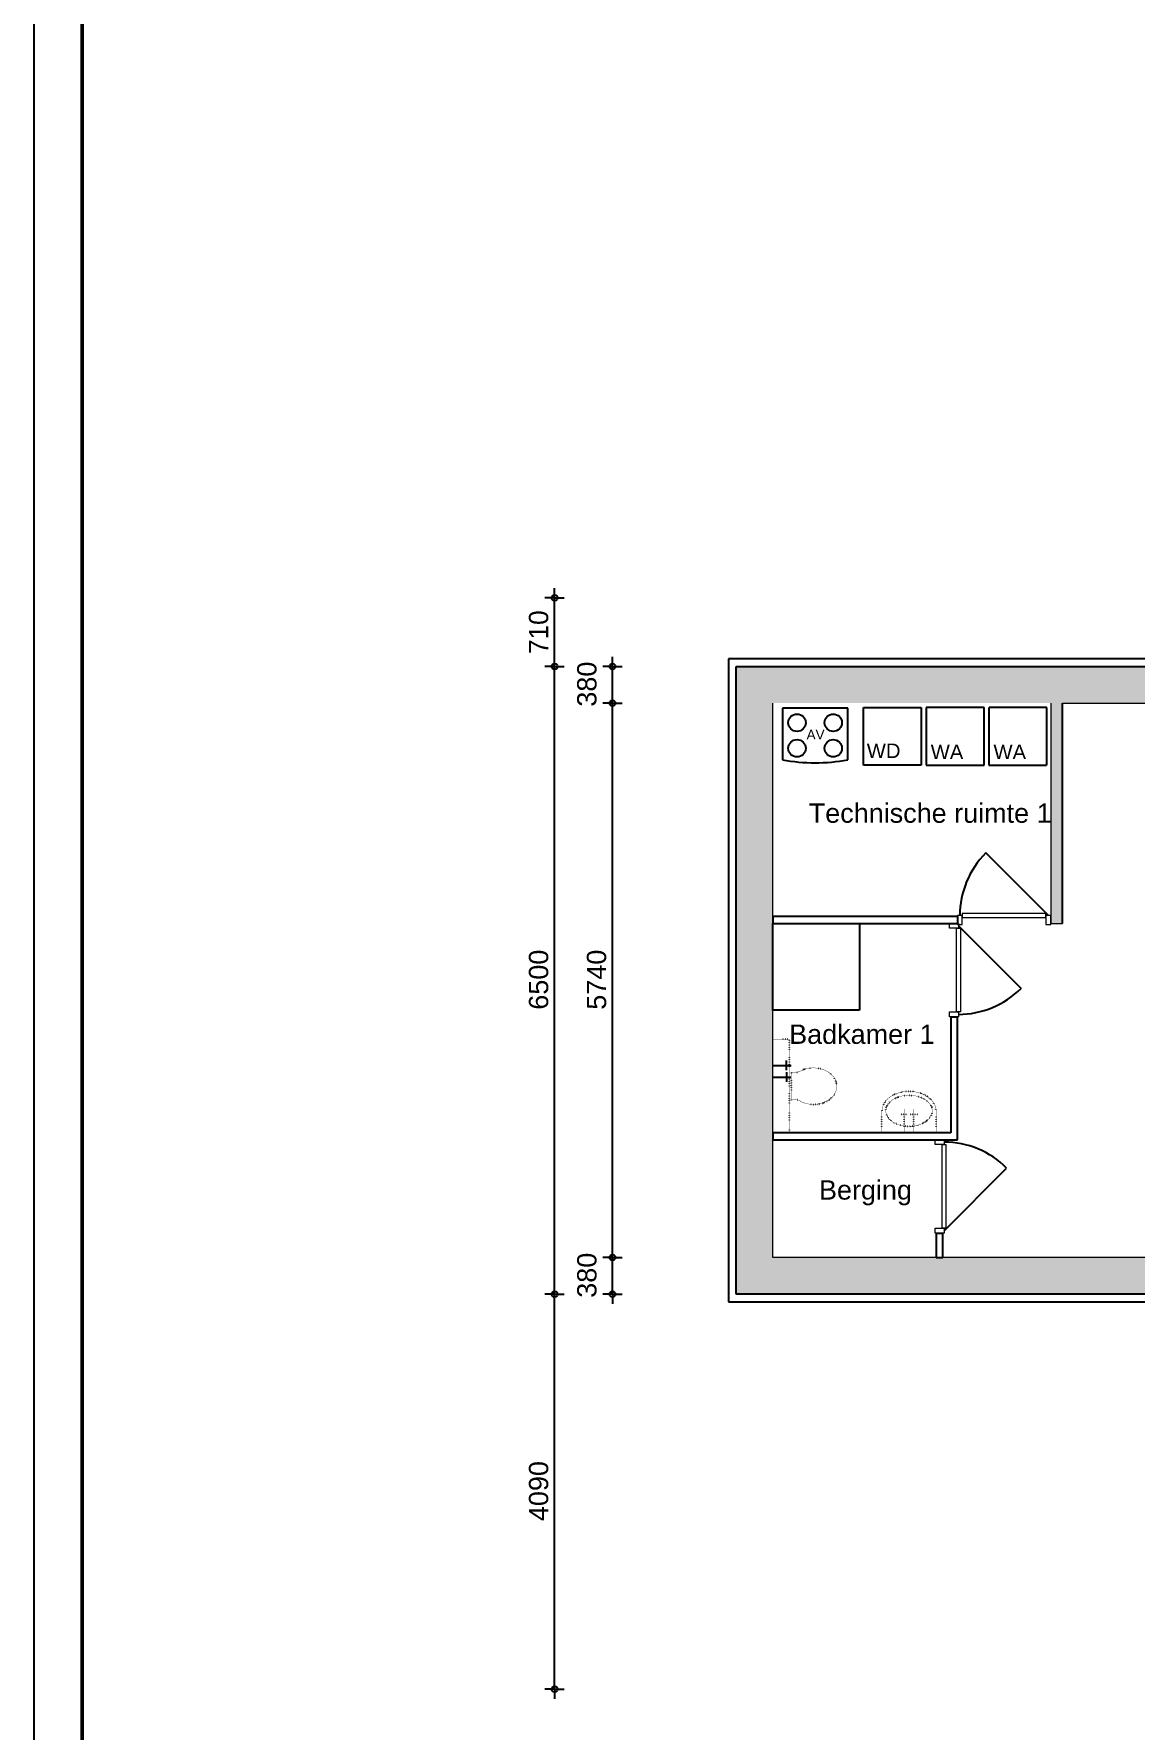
# Model space of a CAD drawing. Header units: millimetres. Extents: x -245 to 49755, y -245 to 41806.
# Drawn here: x -245 to 5458, y 7113 to 15894 of the extents above; entities that cross this region are included whole.
import ezdxf

# ---------------------------------------------------------------- set-up
doc = ezdxf.new("R2010")
doc.units = ezdxf.units.MM
doc.linetypes.add('PUNKT2_S9', pattern=[1, 0, -1])
doc.linetypes.add('VERDECKT2_S2', pattern=[2.7, 2, -0.7])
doc.layers.add('Standard', color=7, linetype='Continuous', lineweight=25)
doc.styles.add('ARIAL', font='arial.ttf')

msp = doc.modelspace()

# ---------------------------------------------------------------- hatches: boundary and pattern name
at = {"layer": 'Standard', "linetype": 'PUNKT2_S9', "lineweight": 18}
for points in [[(3391.4, 12619.4), (3391.4, 9369.4), (3516.4, 9494.4), (3516.4, 12494.4)], [(6191.4, 12619.4), (3391.4, 12619.4), (3516.4, 12494.4), (6316.4, 12494.4)], [(6316.4, 12494.4), (3516.4, 12494.4), (3581.4, 12429.4), (6381.4, 12429.4)], [(3516.4, 12494.4), (3516.4, 9494.4), (3581.4, 9559.4), (3581.4, 12429.4)], [(5081.4, 11289.4), (5081.4, 12429.4), (5021.4, 12429.4), (5021.4, 11289.4)], [(3391.4, 9369.4), (6191.4, 9369.4), (6316.4, 9494.4), (3516.4, 9494.4)], [(3516.4, 9494.4), (6316.4, 9494.4), (6381.4, 9559.4), (3581.4, 9559.4)]]:
    msp.add_hatch(color=9, dxfattribs=at).paths.add_polyline_path(points)

# ---------------------------------------------------------------- linework, layer by layer
at = {"layer": 'Standard', "color": 7, "linetype": 'Continuous', "lineweight": 25}
msp.add_line((-245.1, 41806.3), (-245, -245), dxfattribs=at)
at = {"layer": 'Standard', "color": 30, "linetype": 'Continuous', "lineweight": 50}
msp.add_line((4.9, 41556.3), (5, 5), dxfattribs=at)
at = {"layer": 'Standard', "color": 7, "linetype": 'Continuous', "lineweight": -3}
for p, q in [((2451.7, 12974.4), (2451.7, 13024.4)), ((2451.7, 12974.4), (2401.7, 12974.4)), ((2451.7, 12974.4), (2501.7, 12974.4)), ((2451.7, 12619.4), (2451.7, 12974.4)), ((2751.7, 12619.4), (2751.7, 12669.4)), ((2451.7, 12619.4), (2401.7, 12619.4)), ((2451.7, 12619.4), (2501.7, 12619.4)), ((2451.7, 9369.4), (2451.7, 12619.4)), ((2751.7, 12619.4), (2701.7, 12619.4)), ((2751.7, 12619.4), (2801.7, 12619.4)), ((2751.7, 12429.4), (2751.7, 12619.4)), ((2751.7, 12429.4), (2701.7, 12429.4)), ((2751.7, 12429.4), (2801.7, 12429.4)), ((2751.7, 9559.4), (2751.7, 12429.4)), ((3969.5, 12403.2), (3632, 12403.2)), ((3632, 12403.2), (3632, 12135.5)), ((3969.5, 12135.5), (3969.5, 12403.2)), ((5081.4, 11597.6), (5081.4, 12429.4)), ((5081.4, 11289.4), (5081.4, 11597.6)), ((2751.7, 9559.4), (2701.7, 9559.4)), ((2751.7, 9559.4), (2801.7, 9559.4)), ((2751.7, 9369.4), (2751.7, 9559.4)), ((2451.7, 9369.4), (2401.7, 9369.4)), ((2451.7, 9369.4), (2501.7, 9369.4)), ((2451.7, 7324.4), (2451.7, 9369.4)), ((2751.7, 9369.4), (2701.7, 9369.4)), ((2751.7, 9369.4), (2751.7, 9319.4)), ((2751.7, 9369.4), (2801.7, 9369.4)), ((2451.7, 7324.4), (2401.7, 7324.4)), ((2451.7, 7324.4), (2451.7, 7274.4)), ((2451.7, 7324.4), (2501.7, 7324.4))]:
    msp.add_line(p, q, dxfattribs=at)
at = {"layer": 'Standard', "color": 131, "linetype": 'Continuous', "lineweight": -3}
for p, q in [((3351.4, 12659.4), (3351.4, 9329.4)), ((6151.4, 12659.4), (3351.4, 12659.4)), ((3391.4, 9369.4), (3391.4, 12619.4)), ((3391.4, 12619.4), (6191.4, 12619.4)), ((3351.4, 9329.4), (6151.4, 9329.4)), ((6191.4, 9369.4), (3391.4, 9369.4))]:
    msp.add_line(p, q, dxfattribs=at)
at = {"layer": 'Standard', "color": 9, "linetype": 'Continuous', "lineweight": 18}
for p, q in [((3391.4, 12619.4), (3391.4, 9369.4)), ((6191.4, 12619.4), (3391.4, 12619.4)), ((3581.4, 11324.4), (3581.4, 12429.4)), ((5021.4, 12429.4), (5021.4, 11324.4)), ((5081.4, 12429.4), (6316.4, 12429.4)), ((5081.4, 11289.4), (5081.4, 12429.4)), ((3581.4, 11289.4), (3581.4, 11324.4)), ((3581.4, 9559.4), (3581.4, 11289.4)), ((5021.4, 11324.4), (5021.4, 11289.4)), ((5021.4, 11289.4), (5081.4, 11289.4)), ((6316.4, 9559.4), (3581.4, 9559.4)), ((3391.4, 9369.4), (6191.4, 9369.4))]:
    msp.add_line(p, q, dxfattribs=at)
at = {"layer": 'Standard', "color": 1, "linetype": 'VERDECKT2_S2', "lineweight": -3}
for p, q in [((4050.6, 12107.7), (4050.6, 12407.7)), ((4050.6, 12407.7), (4350.6, 12407.7)), ((4350.6, 12407.7), (4350.6, 12107.7)), ((4675.6, 12407.7), (4375.6, 12407.7)), ((4375.6, 12407.7), (4375.6, 12107.7)), ((4675.6, 12107.7), (4675.6, 12407.7)), ((5000.6, 12407.7), (4700.6, 12407.7)), ((4700.6, 12407.7), (4700.6, 12107.7)), ((5000.6, 12107.7), (5000.6, 12407.7)), ((4350.6, 12107.7), (4050.6, 12107.7)), ((4375.6, 12107.7), (4675.6, 12107.7)), ((4700.6, 12107.7), (5000.6, 12107.7))]:
    msp.add_line(p, q, dxfattribs=at)
at = {"layer": 'Standard', "color": 255, "linetype": 'Continuous', "lineweight": -3}
for p, q in [((5008.9, 11329.9), (4684.7, 11654.2)), ((4537.9, 11324.4), (3581.4, 11324.4)), ((3581.4, 11324.4), (3581.4, 11289.4)), ((3581.4, 11289.4), (4537.9, 11289.4)), ((4537.9, 11324.4), (4537.9, 11289.4)), ((4543.4, 11276.9), (4867.6, 10952.7)), ((4502.9, 10805.9), (4537.9, 10805.9)), ((4502.9, 10805.9), (4502.9, 10204.4)), ((4537.9, 10169.4), (4537.9, 10805.9)), ((4502.9, 10204.4), (3581.4, 10204.4)), ((3581.4, 10204.4), (3581.4, 10169.4)), ((3581.4, 10169.4), (4537.9, 10169.4)), ((4468.4, 9698.4), (4792.6, 10022.7)), ((4427.9, 9685.9), (4462.9, 9685.9)), ((4427.9, 9685.9), (4427.9, 9559.4)), ((4462.9, 9559.4), (4462.9, 9685.9)), ((4427.9, 9559.4), (4462.9, 9559.4))]:
    msp.add_line(p, q, dxfattribs=at)
at = {"layer": 'Standard', "color": 131, "linetype": 'Continuous', "lineweight": 18}
for p, q in [((4562.9, 11329.9), (4537.9, 11329.9)), ((4537.9, 11329.9), (4537.9, 11283.9)), ((4996.4, 11339.9), (4562.9, 11339.9)), ((4562.9, 11339.9), (4562.9, 11319.9)), ((4562.9, 11283.9), (4562.9, 11329.9)), ((4996.4, 11319.9), (4996.4, 11339.9)), ((5021.4, 11329.9), (4996.4, 11329.9)), ((4996.4, 11329.9), (4996.4, 11283.9)), ((5021.4, 11283.9), (5021.4, 11329.9)), ((4497.4, 11264.4), (4497.4, 11289.4)), ((4497.4, 11289.4), (4543.4, 11289.4)), ((4543.4, 11264.4), (4497.4, 11264.4)), ((4533.4, 10830.9), (4533.4, 11264.4)), ((4533.4, 11264.4), (4553.4, 11264.4)), ((4537.9, 11283.9), (4562.9, 11283.9)), ((4543.4, 11289.4), (4543.4, 11264.4)), ((4553.4, 11264.4), (4553.4, 10830.9)), ((4562.9, 11319.9), (4996.4, 11319.9)), ((4996.4, 11283.9), (5021.4, 11283.9)), ((4497.4, 10805.9), (4497.4, 10830.9)), ((4497.4, 10830.9), (4543.4, 10830.9)), ((4543.4, 10805.9), (4497.4, 10805.9)), ((4553.4, 10830.9), (4533.4, 10830.9)), ((4543.4, 10830.9), (4543.4, 10805.9)), ((4422.4, 10144.4), (4422.4, 10169.4)), ((4422.4, 10169.4), (4468.4, 10169.4)), ((4468.4, 10144.4), (4422.4, 10144.4)), ((4458.4, 9710.9), (4458.4, 10144.4)), ((4458.4, 10144.4), (4478.4, 10144.4)), ((4468.4, 10169.4), (4468.4, 10144.4)), ((4478.4, 10144.4), (4478.4, 9710.9)), ((4422.4, 9685.9), (4422.4, 9710.9)), ((4422.4, 9710.9), (4468.4, 9710.9)), ((4468.4, 9685.9), (4422.4, 9685.9)), ((4478.4, 9710.9), (4458.4, 9710.9)), ((4468.4, 9710.9), (4468.4, 9685.9))]:
    msp.add_line(p, q, dxfattribs=at)
at = {"layer": 'Standard', "color": 7, "linetype": 'VERDECKT2_S2', "lineweight": -3}
for p, q in [((3581.4, 10839.4), (3581.4, 11289.4)), ((3581.4, 11289.4), (4031.4, 11289.4)), ((4031.4, 11289.4), (4031.4, 10839.4)), ((4031.4, 10839.4), (3581.4, 10839.4))]:
    msp.add_line(p, q, dxfattribs=at)
at = {"layer": 'Standard', "color": 7, "linetype": 'PUNKT2_S9', "lineweight": -3}
for p, q in [((3666.4, 10689.4), (3581.4, 10689.4)), ((3666.4, 10204.4), (3581.4, 10204.4))]:
    msp.add_line(p, q, dxfattribs=at)
at = {"layer": 'Standard', "color": 5, "linetype": 'PUNKT2_S9', "lineweight": -3}
for p, q in [((3666.4, 10689.4), (3666.4, 10204.4)), ((3676.4, 10519.1), (3676.4, 10374.8)), ((4147.1, 10204.4), (4147.1, 10319.8)), ((4277.1, 10299.3), (4244.7, 10299.3)), ((4262.1, 10204.4), (4262.1, 10327.6)), ((4330.3, 10299.3), (4291.9, 10299.3)), ((4312.1, 10204.4), (4312.1, 10327.6)), ((4427.1, 10204.4), (4427.1, 10318.9))]:
    msp.add_line(p, q, dxfattribs=at)
at = {"layer": 'Standard', "color": 5, "linetype": 'Continuous', "lineweight": -3}
for p, q in [((3581.4, 10553.7), (3677, 10553.7)), ((3652, 10528.7), (3652, 10578.7)), ((3581.4, 10493.7), (3677, 10493.7)), ((3652, 10518.7), (3652, 10468.7))]:
    msp.add_line(p, q, dxfattribs=at)
at = {"layer": 'Standard', "color": 7, "linetype": 'Continuous', "lineweight": -3}
for centre, radius in [((2451.7, 12974.4), 15), ((2451.7, 12619.4), 15), ((2751.7, 12619.4), 15), ((2751.7, 12429.4), 15), ((3707, 12328.2), 45), ((3894.5, 12328.2), 45), ((3707, 12195.7), 45), ((3894.5, 12195.7), 45), ((2751.7, 9559.4), 15), ((2451.7, 9369.4), 15), ((2751.7, 9369.4), 15), ((2451.7, 7324.4), 15)]:
    msp.add_circle(centre, radius, dxfattribs=at)
msp.add_arc((3800.7, 13088.2), 967.5, 259.95517, 280.04483, dxfattribs=at)
at = {"layer": 'Standard', "color": 255, "linetype": 'Continuous', "lineweight": -3}
for centre, start, end in [((5008.9, 11329.9), 135, 180), ((4543.4, 11276.9), 270, 315), ((4468.4, 9698.4), 45, 90)]:
    msp.add_arc(centre, 458.5, start, end, dxfattribs=at)
at = {"layer": 'Standard', "color": 5, "linetype": 'PUNKT2_S9', "lineweight": -3}
for centre, major_axis, ratio, start_param, end_param in [((3792.4, 10446.5), (121, 0), 0.779971, 4.196708, 8.469459), ((3693.3, 10587.6), (0, -70.6), 0.979381, 6.036182, 6.718777), ((3693.3, 10306.3), (0, -70.6), 0.979381, 2.535836, 3.388596)]:
    msp.add_ellipse(centre, major_axis=major_axis, ratio=ratio, start_param=start_param, end_param=end_param, dxfattribs=at)
at = {"layer": 'Standard', "color": 255, "linetype": 'PUNKT2_S9', "lineweight": -3}
msp.add_ellipse((4287.1, 10318.9), major_axis=(-140, 0), ratio=0.717925, start_param=3.141593, end_param=6.291907, dxfattribs=at)
msp.add_ellipse((4287.1, 10318.9), major_axis=(-120, 0), ratio=0.670894, dxfattribs=at)

# ---------------------------------------------------------------- texts
at = {"layer": 'Standard', "color": 7, "linetype": 'Continuous', "lineweight": -3, "char_height": 100, "attachment_point": 7, "rotation": 90, "style": 'ARIAL'}
for s, insert, width in [('\\W0.97;710', (2420, 12683.7), 283.554), ('\\W1.00;380', (2669.9, 12411.2), 285.149), ('\\W1.00;6500', (2420, 10842.4), 363.563), ('\\W1.00;5740', (2720, 10842.4), 363.563), ('\\W1.00;380', (2669.9, 9351.2), 285.149), ('\\W1.00;4090', (2420, 8194.9), 363.563)]:
    msp.add_mtext(s, dxfattribs=dict(at, insert=insert, width=width))
at = {"layer": 'Standard', "color": 7, "linetype": 'Continuous', "lineweight": -3, "attachment_point": 7, "style": 'ARIAL'}
for s, insert, char_height, width in [('AV', (3756.7, 12241.9), 50, 118.209), ('WA', (4399.6, 12139.4), 75, 172.521), ('WA', (4724.6, 12139.4), 75, 172.521)]:
    msp.add_mtext(s, dxfattribs=dict(at, insert=insert, char_height=char_height, width=width))
at = {"layer": 'Standard', "color": 30, "linetype": 'Continuous', "lineweight": -3, "insert": (4068.5, 12145.2), "char_height": 75, "width": 172.521, "attachment_point": 7, "style": 'ARIAL'}
msp.add_mtext('WD', dxfattribs=at)
at = {"layer": 'Standard', "color": 7, "linetype": 'Continuous', "lineweight": 18, "char_height": 100, "attachment_point": 7, "style": 'ARIAL'}
for s, insert, width in [('Technische ruimte 1', (3767.8, 11808.7), 1583.53), ('Badkamer 1', (3666.4, 10664.1), 1618.682), ('Berging', (3820.9, 9829.1), 433.56)]:
    msp.add_mtext(s, dxfattribs=dict(at, insert=insert, width=width))

doc.saveas('drawing.dxf')
